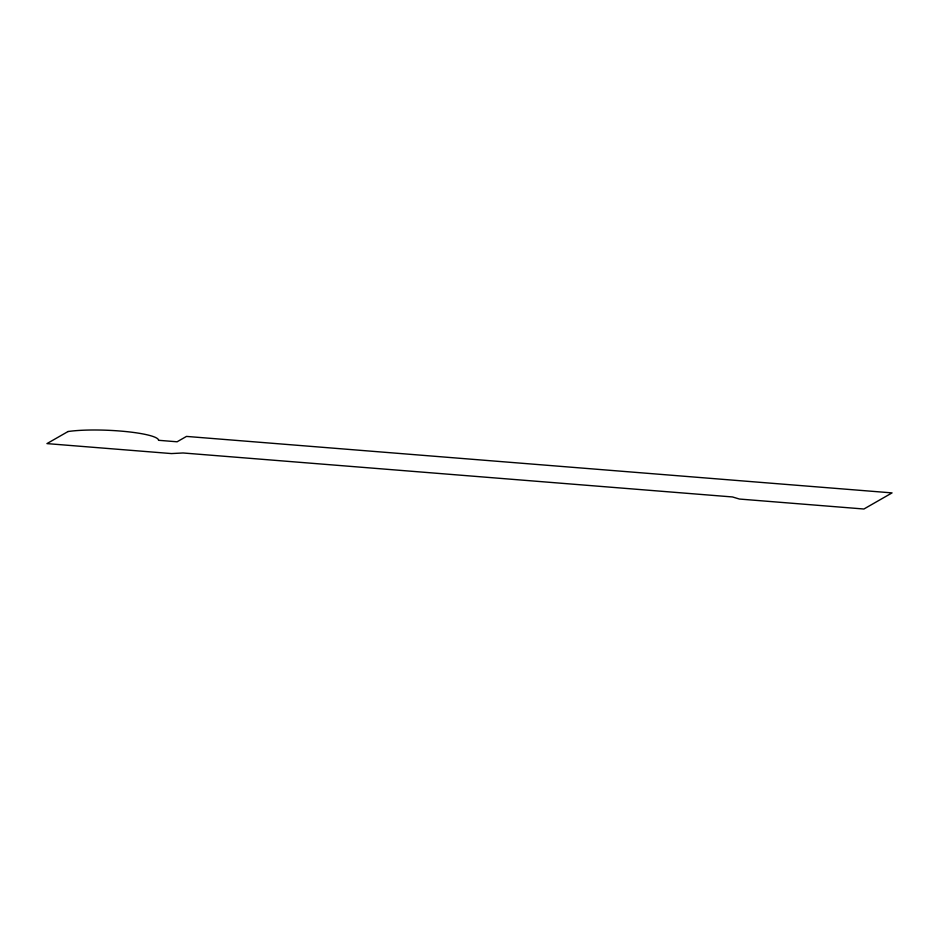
<?xml version="1.0" encoding="UTF-8"?>
<svg xmlns="http://www.w3.org/2000/svg" width="939" height="939" viewBox="0 0 939 939"><rect width="100%" height="100%" fill="white"/><g stroke="black" fill="none" stroke-linecap="round" stroke-linejoin="round"><path stroke-width="1.41" d="M68.042 431.529L46.95 443.607L171.438 453.572L183.058 452.974L732.49 496.954L739.439 499.043L863.915 509.008L892.05 492.893L186.485 436.412L177.107 441.788L158.538 440.297A51.164 7.911 2.4 0 0 124.805 431.447A51.164 7.911 2.4 0 0 68.042 431.529"/></g></svg>
